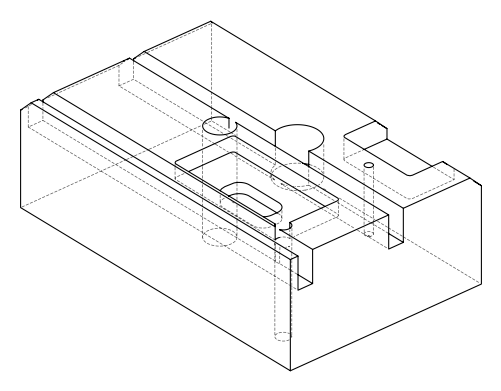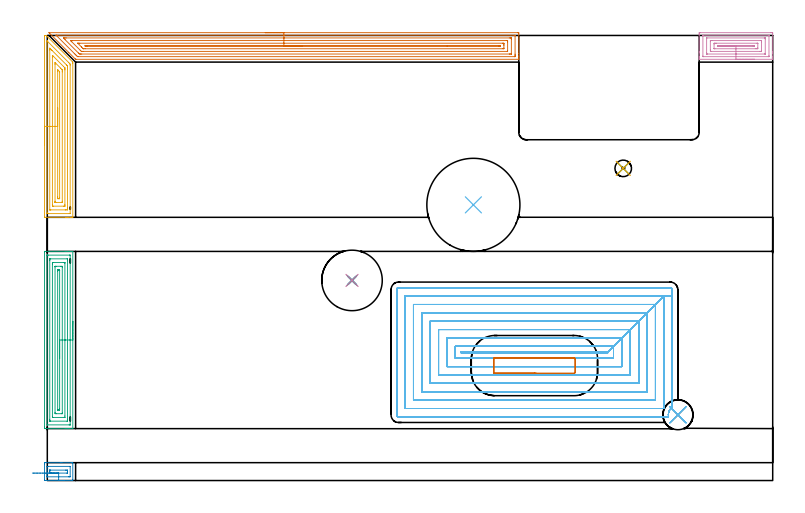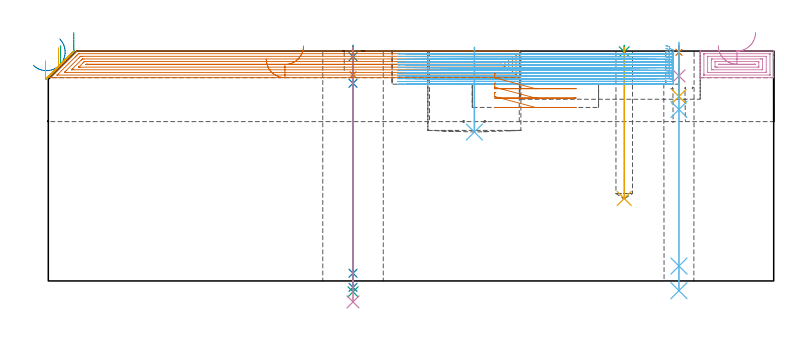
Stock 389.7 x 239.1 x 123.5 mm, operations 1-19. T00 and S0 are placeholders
(PLAN: 22 operations, 14 tool changes, 211.6 min)
(1 SPOT_DRILL | STEP1HOLE | NXT0321_9005460120000 | 0.03 min | 1 mm3)
(2 SPOT_DRILL_1 | STEP1HOLE_1 | NXT0321_9005460120000 | 0.05 min | 183 mm3)
(3 SPOT_DRILL_2 | STEP1POCKET | NXT0321_9005460120000 | 0.03 min | 1 mm3)
(4 DRILL_BLIND_HOLE_INTO_CENTER | STEP1HOLE | UGT0301_484 | 0.06 min | 712 mm3)
(5 DRILL_TO_ENLARGE_BLIND_HOLE | STEP1HOLE | UGT0301_287 | 0.11 min | 3697 mm3)
(6 GUN_DRILL_THROUGH_HOLE | STEP1HOLE | UGT0307_013 | 0.73 min | 20525 mm3)
(7 DRILL_BLIND_HOLE_INTO_CENTER_1 | STEP1HOLE_1 | NXT0301_056 | 0.06 min | 548 mm3)
(8 GUN_DRILL_THROUGH_HOLE_1 | STEP1HOLE_1 | UGT0307_005 | 0.58 min | 6013 mm3)
(9 SPADE_DRILL_TO_ENLARGE_THROUGH_HOLE | STEP1HOLE_1 | UGT0306_010 | 0.53 min | 30093 mm3)
(10 DRILL_TO_ENLARGE_THROUGH_HOLE | STEP1HOLE_1 | UGT0301_001 | 0.55 min | 65553 mm3)
(11 DRILL_BLIND_HOLE_INTO_CENTER_2 | STEP1POCKET | UGT0301_484 | 0.33 min | 4792 mm3)
(12 INDEXABLE_INSERT_DRILL_BLIND_HOLE_FROM_SOLID | STEP1POCKET_1 | NXT0302_038 | 0.18 min | 84234 mm3)
(13 AREA_MILL | FG_CHAMFER_SURFACE | UGT0205_001 | 11.95 min | 26615 mm3)
(14 AREA_MILL_1 | FG_CHAMFER_SURFACE_1 | UGT0205_001 | 0.7 min | 1941 mm3)
(15 AREA_MILL_2 | FG_CHAMFER_SURFACE_2 | UGT0205_001 | 4.81 min | 12621 mm3)
(16 AREA_MILL_3 | FG_CHAMFER_SURFACE_3 | UGT0205_001 | 2.07 min | 4764 mm3)
(17 AREA_MILL_4 | FG_CHAMFER_SURFACE_4 | UGT0205_001 | 4.61 min | 11018 mm3)
(18 MILL_RECTANGULAR_POCKET | POCKET_RECTANGULAR_STRAIGHT | NXT0201_008 | Follow Part, ap 1.5, ae 75% | 65.99 min | 205057 mm3)
(19 MILL_RECTANGULAR_POCKET_1 | POCKET_RECTANGULAR_STRAIGHT_1 | UGT0201_106 | Follow Part, ap 6, ae 75% | 1.01 min | 25679 mm3)
(20 MILL_SLOT | SLOT_PARTIAL_RECTANGULAR | NXT0201_008 | Follow Part, ap 1.5, ae 75% | 81.36 min | 138927 mm3)
(21 MILL_RECTANGULAR_SLOT | SLOT_RECTANGULAR | NXT0201_012 | Follow Part, ap 4, ae 75% | 18.74 min | 243912 mm3)
(22 MILL_RECTANGULAR_SLOT_1 | SLOT_RECTANGULAR_1 | NXT0201_012 | Follow Part, ap 4, ae 75% | 17.08 min | 268611 mm3)
(TOOL NXT0321_9005460120000 | NC Spot Drill, 142deg, 12mm, Carbide, Uncoated | D12 PA142 FL30 Z2)
(TOOL UGT0301_484 | Carbide Drill 8.9 mm | D8.9 PA118 FL81 Z2)
(TOOL UGT0301_287 | Twist Drill 16.3 mm | D16.3 PA118 FL125 Z2)
(TOOL UGT0307_013 | Gun Drill 16 mm | D16 PA130 FL24 Z1)
(TOOL NXT0301_056 | Carbide Drill 8.5mm [860.1-0850-026A1-MM 2214] | D8.5 PA140 FL47 Z2)
(TOOL UGT0307_005 | Gun Drill 8.3 mm | D8.3 PA130 FL24 Z1)
(TOOL UGT0306_010 | Spade Drill 19.5mm | D19.5 PA132 FL10 Z2)
(TOOL UGT0301_001 | Twist Drill 32.5 mm | D32.5 PA118 FL185 Z2)
(TOOL NXT0302_038 | Index. Insert Drill 50mm [880-D5000L50-04] | D50 PA176 FL200 Z2)
(TOOL UGT0205_001 | Chamfer Mill 20 x 3 x 45 deg. | D20 FL50 Z2)
(TOOL NXT0201_008 | ENDMILL 6mm [2P460-0600-NA 1630] | D6 FL26 Z6)
(TOOL UGT0201_106 | End Mill 24 mm | D24 FL25 Z2)
(TOOL NXT0201_012 | ENDMILL 16mm [2P460-1600-NA 1630] | D16 FL38 Z6)
(OP 1 SPOT_DRILL)
G17 G21 G94 G90
T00 M6
G54
G17 G0 G90 X338.8 Y35.3 S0 M3
G43 Z133.5 H0
G94 G81 G98 Z122.803 F250. R126.5
G80
M5
M2
(OP 2 SPOT_DRILL_1)
G17 G21 G94 G90
T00 M6
G54
G17 G0 G90 X163.7 Y107.5 S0 M3
G43 Z133.5 H0
G94 G81 G98 Z120.5 F250. R126.5
G80
M5
M2
(OP 3 SPOT_DRILL_2)
G17 G21 G94 G90
T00 M6
G54
G17 G0 G90 X309.4 Y167.7 S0 M3
G43 Z133.5 H0
G94 G81 G98 Z123.117 F250. R126.5
G80
M5
M2
(OP 4 DRILL_BLIND_HOLE_INTO_CENTER)
G17 G21 G94 G90
T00 M6
G54
G17 G0 G90 X338.8 Y35.3 S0 M3
G43 Z133.5 H0
G94 G81 G98 Z110.15 F250. R125.5
G80
M5
M2
(OP 5 DRILL_TO_ENLARGE_BLIND_HOLE)
G17 G21 G94 G90
T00 M6
G54
G17 G0 G90 X338.8 Y35.3 S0 M3
G43 Z133.5 H0
G94 G81 G98 Z99.05 F250. R125.5
G80
M5
M2
(OP 6 GUN_DRILL_THROUGH_HOLE)
G17 G21 G94 G90
T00 M6
G54
G17 G0 G90 X338.8 Y35.3 M8
G43 Z133.5 H0
Z128.157
S716 M3
G94 G1 Z92.126 F125. M26
G4 X.084
Z8. F250.
G4 X.084
Z-5.23 F125.
G4 X.084
M5
M9
G0 Z128.157
Z133.5
M2
(OP 7 DRILL_BLIND_HOLE_INTO_CENTER_1)
G17 G21 G94 G90
T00 M6
G54
G17 G0 G90 X163.7 Y107.5 S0 M3
G43 Z133.5 H1
G94 G81 G98 Z110.75 F250. R125.5
G80
M5
M2
(OP 8 GUN_DRILL_THROUGH_HOLE_1)
G17 G21 G94 G90
T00 M6
G54
G17 G0 G90 X163.7 Y107.5 M8
G43 Z133.5 H0
Z120.06
S716 M3
G94 G1 Z106.175 F125. M26
G4 X.084
Z4.15 F250.
G4 X.084
Z-3.435 F125.
G4 X.084
M5
M9
G0 Z120.06
Z133.5
M2
(OP 9 SPADE_DRILL_TO_ENLARGE_THROUGH_HOLE)
G17 G21 G94 G90
T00 M6
G54
G17 G0 G90 X163.7 Y107.5 S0 M3
G43 Z133.5 H0
G94 G73 G98 Z-5.841 F250. Q18.477 R125.5
G80
M5
M2
(OP 10 DRILL_TO_ENLARGE_THROUGH_HOLE)
G17 G21 G94 G90
T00 M6
G54
G17 G0 G90 X163.7 Y107.5 S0 M3
G43 Z133.5 H0
G94 G73 G98 Z-11.264 F250. Q26.953 R125.5
G80
M5
M2
(OP 11 DRILL_BLIND_HOLE_INTO_CENTER_2)
G17 G21 G94 G90
T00 M6
G54
G17 G0 G90 X309.4 Y167.7 S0 M3
G43 Z133.5 H0
G94 G81 G98 Z44.3 F250. R125.5
G80
M5
M2
(OP 12 INDEXABLE_INSERT_DRILL_BLIND_HOLE_FROM_SOLID)
G17 G21 G94 G90
T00 M6
G54
G17 G0 G90 X228.9 Y148.1 S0 M3
G43 Z133.5 H1
G94 G81 G98 Z80. F250. R125.5
G80
M5
M2
(OP 13 AREA_MILL)
G17 G21 G94 G90
T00 M6
G54
G17 G0 G90 X117.1 Y240.6 S1061 M3
G43 Z133.5 H0
Z119.2
G94 G1 X117.138 Z118.328 F250.
X117.252 Z117.464
X117.441 Z116.612
X117.703 Z115.78
X118.037 Z114.974
X118.44 Z114.2
X118.908 Z113.464
X119.439 Z112.772
X120.029 Z112.129
X120.672 Z111.54
X121.364 Z111.009
X122.1 Z110.54
X122.874 Z110.137
X123.68 Z109.803
X124.512 Z109.541
X125.363 Z109.352
X126.228 Z109.238
X127.1 Z109.2
X252.676
X253.061 Y240.596 Z109.203
X253.29 Y240.592 Z109.206
X253.3 Y240.359 Z109.439
Y229.465 Z120.329
Y228.045 Z121.751
Y227.694 Z122.101
Y226.992 Z122.808
Y226.703 Z123.097
Y226.326 Z123.465
X253.291 Y226.303 Z123.488
X253.123 Y226.3 Z123.5
X15.377
X15.205 Y226.303 Z123.489
X15.173 Y226.33 Z123.464
X15.012 Y226.487 Z123.311
X11.566 Y229.934 Z119.866
X1.077 Y240.423 Z109.375
X0.971 Y240.534 Z109.264
X0.919 Y240.592 Z109.206
X1.044 Y240.599 Z109.201
X1.077 Y240.6 Z109.2
X127.1
Y239.186 Z110.614
X250.888 Y239.185 Z110.615
X250.91
X251.29 Y239.166 Z110.634
X251.294 Y239.054 Z110.746
X251.299 Y238.799 Z111.001
X251.3 Y229.057 Z120.743
Y228.58 Z121.22
X251.298 Y228.173 Z121.627
X251.29 Y227.765 Z122.035
X251.288 Y227.72 Z122.08
X251.269 Y227.719 Z122.081
X251.216 Y227.716 Z122.084
X251.107 Y227.715 Z122.085
X250.888 Y227.714 Z122.086
X16.698
X16.266 Y227.721 Z122.079
X15.824 Y228.136 Z121.664
X15.373 Y228.58 Z121.22
X14.931 Y229.019 Z120.781
X14.484 Y229.465 Z120.335
X4.887 Y239.063 Z110.737
X4.811 Y239.14 Z110.66
X4.78 Y239.175 Z110.625
X4.776 Y239.182 Z110.618
Y239.183 Z110.617
X4.8 Y239.184 Z110.616
X4.9 Y239.185 Z110.615
X5.099 Y239.186 Z110.614
X127.1
Y237.772 Z112.028
X248.207 Y237.771 Z112.029
X248.762 Y237.77 Z112.03
X249.101 Y237.767 Z112.033
X249.213 Y237.764 Z112.036
X249.29 Y237.757 Z112.043
X249.294 Y237.632 Z112.168
X249.298 Y237.435 Z112.365
X249.3 Y237.238 Z112.562
X249.299 Y229.269 Z120.531
X249.296 Y229.202 Z120.598
X249.29 Y229.151 Z120.649
X249.284 Y229.135 Z120.665
X249.27 Y229.134 Z120.666
X249.101 Y229.131 Z120.669
X248.547 Y229.129 Z120.671
X248.207 Y229.128 Z120.672
X18.506 Y229.129 Z120.671
X17.951 Y229.13 Z120.67
X17.612 Y229.132 Z120.668
X17.277 Y229.135 Z120.665
X16.938 Y229.465 Z120.335
X16.718 Y229.682 Z120.118
X9.568 Y236.831 Z112.969
X8.967 Y237.435 Z112.365
X8.674 Y237.733 Z112.067
X8.654 Y237.765 Z112.035
X8.674 Y237.766 Z112.034
X9.229 Y237.77 Z112.03
X9.568 Y237.771 Z112.029
X10.122 Y237.772 Z112.028
X127.1
Y236.357 Z113.443
X246.614
X247.185 Y236.355 Z113.445
X247.244 Y236.353 Z113.447
X247.28 Y236.351 Z113.449
X247.29 Y236.316 Z113.484
X247.294 Y236.103 Z113.697
X247.3 Y235.677 Z114.123
X247.299 Y230.8 Z119.
X247.296 Y230.582 Z119.218
X247.293 Y230.556 Z119.244
X247.289 Y230.55 Z119.25
X247.28 Y230.547 Z119.253
X247.219 Y230.544 Z119.256
X247.119 Y230.543 Z119.257
X19.205
X18.506 Y230.548 Z119.252
X18.305 Y230.55 Z119.25
X17.983 Y230.868 Z118.932
X17.653 Y231.195 Z118.605
X13.143 Y235.705 Z114.095
X12.752 Y236.098 Z113.702
X12.562 Y236.292 Z113.508
X12.519 Y236.341 Z113.459
X12.511 Y236.352 Z113.448
X12.519 Y236.353 Z113.447
X12.581 Y236.355 Z113.445
X13.143 Y236.357 Z113.443
X13.337
X127.1
Y234.943 Z114.857
X244.632 Y234.942 Z114.858
X244.798 Y234.941 Z114.859
X245.13 Y234.936 Z114.864
X245.29 Y234.925 Z114.875
X245.294 Y234.873 Z114.927
X245.296 Y234.778 Z115.022
X245.3 Y234.117 Z115.683
Y233.893 Z115.907
X245.298 Y232.347 Z117.453
X245.293 Y232.122 Z117.678
X245.288 Y231.964 Z117.836
X244.965 Y231.959 Z117.841
X244.798 Y231.958 Z117.842
X20.293 Y231.957 Z117.843
X19.564 Y231.959 Z117.841
X19.399 Y231.962 Z117.838
X19.349 Y231.964 Z117.836
X19.294 Y232.014 Z117.786
X19.181 Y232.122 Z117.678
X18.506 Y232.792 Z117.008
X18.291 Y233.007 Z116.793
X16.455 Y234.844 Z114.956
X16.406 Y234.897 Z114.903
X16.377 Y234.932 Z114.868
X16.376 Y234.937 Z114.863
X16.387 Y234.938 Z114.862
X16.553 Y234.942 Z114.858
X16.718 Y234.943 Z114.857
X17.446
X127.1
Y233.529 Z116.271
X242.477 Y233.528 Z116.272
X242.844 Y233.526 Z116.274
X243.219 Y233.522 Z116.278
X243.29 Y233.516 Z116.284
X243.297 Y233.444 Z116.356
X243.294 Y233.396 Z116.404
X243.291 Y233.381 Z116.419
X243.281 Y233.378 Z116.422
X243.194 Y233.375 Z116.425
X243.004 Y233.372 Z116.428
X214.836 Y233.371 Z116.429
X21.187
X20.818 Y233.373 Z116.427
X20.516 Y233.376 Z116.424
X20.409 Y233.378 Z116.422
X20.293 Y233.464 Z116.336
X20.243 Y233.517 Z116.283
X20.293 Y233.522 Z116.278
X20.662 Y233.527 Z116.273
X21.554 Y233.529 Z116.271
X127.1
X127.971 Z116.309
X128.836 Z116.423
X129.688 Z116.612
X130.52 Z116.874
X131.326 Z117.208
X132.1 Z117.611
X132.836 Z118.08
X133.528 Z118.611
X134.171 Z119.2
X134.76 Z119.843
X135.291 Z120.535
X135.76 Z121.271
X136.163 Z122.045
X136.497 Z122.851
X136.759 Z123.683
X136.948 Z124.535
X137.062 Z125.4
X137.1 Z126.271
G0 Z133.5
M5
M2
(OP 14 AREA_MILL_1)
G17 G21 G94 G90
T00 M6
G54
G17 G0 G90 X6.111 Y0. S1061 M3
G43 Z133.5 H0
Z130.039
G94 G1 X6.7 Z129.396 F250.
X7.231 Z128.703
X7.699 Z127.967
X8.102 Z127.193
X8.435 Z126.387
X8.697 Z125.555
X8.885 Z124.703
X8.998 Z123.838
X9.036 Z122.966
X8.997 Z122.095
X8.883 Z121.23
X8.694 Z120.378
X8.431 Z119.547
X8.097 Z118.741
X7.693 Z117.967
X7.224 Z117.232
X6.693 Z116.54
X6.103 Z115.897
X-1.211 Z108.584
X-1.465 Y0.004 Z108.33
X-1.491 Y0.01 Z108.304
X-1.498 Y0.036 Z108.298
X-1.5 Y0.408 Z108.3
Y8.822
X-1.497 Y9.192 Z108.303
X-1.49 Y9.594 Z108.305
X-1.396 Y9.598 Z108.399
X-0.987 Y9.599 Z108.808
X-0.575 Y9.6 Z109.22
X6.986 Z116.78
X7.809 Z117.609
X13.223 Z123.023
X13.693 Y9.59 Z123.493
X13.7 Y9.191 Z123.5
Y0.408
X13.693 Y0.01 Z123.493
X13.223 Y0. Z123.023
X7.809 Z117.609
X6.986 Z116.78
X6.103 Z115.897
X6.101 Y0.408 Z115.901
X6.103 Y2. Z115.903
X-0.019 Z109.781
X-0.03 Y2.001 Z109.77
X-0.061 Y2.01 Z109.739
X-0.079 Y2.02 Z109.721
X-0.082 Y2.059 Z109.718
X-0.086 Y2.15 Z109.714
Y2.165
Y7.42
Y7.435
X-0.082 Y7.542 Z109.718
X-0.079 Y7.587 Z109.721
X0.12 Y7.593 Z109.92
X0.452 Y7.599 Z110.252
X0.619 Y7.6 Z110.419
X12.219 Z122.019
X12.23 Y7.599 Z122.03
X12.261 Y7.59 Z122.061
X12.279 Y7.58 Z122.079
X12.282 Y7.541 Z122.082
X12.286 Y7.45 Z122.086
Y7.435
Y2.18
Y2.165
X12.282 Y2.057 Z122.082
X12.279 Y2.013 Z122.079
X12.081 Y2.007 Z121.881
X11.748 Y2.001 Z121.548
X11.581 Y2. Z121.381
X6.103 Z115.903
Y4.
X2.477 Z112.277
X1.671 Y4.002 Z111.471
X1.589 Y4.003 Z111.389
X1.335 Y4.022 Z111.135
X1.333 Y4.09 Z111.133
X1.33 Y4.259 Z111.13
X1.329 Y4.8 Z111.129
Y5.139
X1.332 Y5.479 Z111.132
X1.335 Y5.574 Z111.135
X1.337 Y5.591 Z111.137
X1.344 Y5.594 Z111.144
X1.368 Y5.597 Z111.168
X1.469 Y5.599 Z111.269
X1.671 Y5.6 Z111.471
X9.722 Z119.522
X10.529 Y5.598 Z120.329
X10.611 Y5.597 Z120.411
X10.865 Y5.578 Z120.665
X10.867 Y5.51 Z120.667
X10.87 Y5.341 Z120.67
X10.871 Y4.8 Z120.671
Y4.461
X10.868 Y4.121 Z120.668
X10.865 Y4.026 Z120.665
X10.863 Y4.009 Z120.663
X10.856 Y4.006 Z120.656
X10.832 Y4.003 Z120.632
X10.731 Y4.001 Z120.531
X10.529 Y4. Z120.329
X6.103 Z115.903
X5.46 Z115.313
X4.768 Z114.782
X4.032 Z114.314
X3.258 Z113.911
X2.452 Z113.577
X1.62 Z113.315
X0.768 Z113.126
X-0.097 Z113.012
X-0.968 Z112.974
X-1.84 Z113.012
X-2.705 Z113.126
X-3.556 Z113.315
X-4.388 Z113.577
X-5.194 Z113.911
X-5.968 Z114.314
X-6.704 Z114.782
X-7.396 Z115.313
X-8.039 Z115.903
G0 Z133.5
M5
M2
(OP 15 AREA_MILL_2)
G17 G21 G94 G90
T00 M6
G54
G17 G0 G90 X13.7 Y85.5 S1061 M3
G43 Z133.5 H0
G94 G1 Y85.462 Z132.628 F250.
Y85.348 Z131.763
Y85.159 Z130.912
Y84.897 Z130.08
Y84.563 Z129.274
Y84.16 Z128.5
Y83.692 Z127.764
Y83.16 Z127.072
Y82.571 Z126.429
Y81.928 Z125.839
Y81.236 Z125.308
Y80.5 Z124.84
Y79.726 Z124.437
Y78.92 Z124.103
Y78.088 Z123.841
Y77.237 Z123.652
Y76.372 Z123.538
Y75.5 Z123.5
Y27.998
X13.697 Y27.909 Z123.489
X13.686 Y27.907 Z123.478
X13.474 Y27.9 Z123.272
X11.805 Z121.604
X11.415 Z121.212
X11.22 Z121.017
X10.529 Z120.326
X10.334 Z120.132
X9.643 Z119.437
X-0.447 Z109.35
X-0.987 Y27.901 Z108.809
X-1.21 Y27.903 Z108.586
X-1.491 Y27.907 Z108.305
X-1.493 Y27.934 Z108.303
X-1.499 Y28.442 Z108.301
X-1.5 Y28.956 Z108.3
Y122.558
X-1.495 Y122.937 Z108.302
X-1.491 Y123.09 Z108.305
X-1.332 Y123.1 Z108.464
X9.643 Z119.437
X10.334 Z120.132
X10.529 Z120.326
X11.22 Z121.017
X11.415 Z121.212
X11.805 Z121.604
X12.797 Z122.596
X13.187 Z122.985
X13.475 Z123.273
X13.686 Y123.093 Z123.478
X13.697 Y123.091 Z123.489
X13.7 Y123.002 Z123.5
Y75.5
X12.286 Z122.086
X12.285 Y29.999 Z122.085
X12.284 Y29.945 Z122.084
X12.282 Y29.919 Z122.082
X12.28 Y29.913 Z122.08
X12.259 Y29.91 Z122.059
X12.048 Y29.904 Z121.848
X11.731 Y29.9 Z121.531
X0.215 Z110.015
X0.03 Y29.903 Z109.83
X-0.025 Y29.905 Z109.775
X-0.079 Y29.91 Z109.721
X-0.086 Y30.217 Z109.714
X-0.085 Y121.001 Z109.715
X-0.084 Y121.055 Z109.716
X-0.082 Y121.081 Z109.718
X-0.08 Y121.087 Z109.72
X-0.059 Y121.09 Z109.741
X0.151 Y121.096 Z109.951
X0.469 Y121.1 Z110.269
X11.985 Z121.785
X12.17 Y121.097 Z121.97
X12.225 Y121.095 Z122.025
X12.278 Y121.09 Z122.078
X12.286 Y120.783 Z122.086
Y75.5
X10.871 Z120.671
Y32.881
Y32.539
X10.866 Y31.993 Z120.666
X10.865 Y31.917 Z120.665
X10.715 Y31.906 Z120.515
X10.621 Y31.901 Z120.421
X1.578 Z111.378
X1.392 Y31.906 Z111.192
X1.341 Y31.91 Z111.141
X1.335 Y31.919 Z111.135
X1.332 Y31.945 Z111.132
X1.33 Y31.993 Z111.13
X1.328 Y32.336 Z111.128
Y32.881
X1.329 Y118.119 Z111.129
Y118.461
X1.334 Y119.007 Z111.134
X1.335 Y119.083 Z111.135
X1.485 Y119.094 Z111.285
X1.579 Y119.099 Z111.379
X10.622 Z120.422
X10.808 Y119.094 Z120.608
X10.858 Y119.09 Z120.658
X10.865 Y119.081 Z120.665
X10.868 Y119.055 Z120.668
X10.87 Y119.007 Z120.67
X10.871 Y118.664 Z120.671
Y118.119
Y75.5
X9.457 Z119.257
Y34.657
X9.453 Y33.96 Z119.253
X9.451 Y33.917 Z119.251
X9.417 Y33.91 Z119.217
X9.324 Y33.905 Z119.124
X9.135 Y33.901 Z118.935
X3.312 Y33.9 Z113.112
X3.008 Z112.808
X2.856 Y33.902 Z112.656
X2.781 Y33.906 Z112.581
X2.749 Y33.91 Z112.549
X2.748 Y33.935 Z112.548
X2.743 Y34.47 Z112.543
Y116.343
X2.747 Y117.04 Z112.547
X2.749 Y117.083 Z112.549
X2.783 Y117.09 Z112.583
X2.876 Y117.095 Z112.676
X3.065 Y117.099 Z112.865
X8.888 Y117.1 Z118.688
X9.192 Z118.992
X9.343 Y117.098 Z119.143
X9.419 Y117.094 Z119.219
X9.45 Y117.09 Z119.25
X9.452 Y117.065 Z119.252
X9.457 Y116.53 Z119.257
Y75.5
X8.043 Z117.843
Y36.261
X8.04 Y36.089 Z117.84
X8.036 Y35.976 Z117.836
X8.031 Y35.909 Z117.831
X8.004 Y35.907 Z117.804
X7.872 Y35.903 Z117.672
X7.517 Y35.9 Z117.317
X4.858 Y35.902 Z114.658
X4.328 Y35.91 Z114.128
X4.164 Y35.927 Z113.964
X4.159 Y36.261 Z113.959
X4.157 Y36.433 Z113.957
Y114.739
X4.16 Y114.911 Z113.96
X4.164 Y115.024 Z113.964
X4.169 Y115.091 Z113.969
X4.196 Y115.093 Z113.996
X4.328 Y115.097 Z114.128
X4.683 Y115.1 Z114.483
X7.342 Y115.098 Z117.142
X7.872 Y115.09 Z117.672
X8.036 Y115.073 Z117.836
X8.041 Y114.739 Z117.841
X8.042 Y114.567 Z117.842
X8.043 Y75.5 Z117.843
X6.629 Z116.429
Y38.567
X6.627 Y38.208 Z116.427
X6.624 Y37.944 Z116.424
X6.622 Y37.919 Z116.422
X6.591 Y37.91 Z116.391
X6.51 Y37.904 Z116.31
X6.407 Y37.901 Z116.207
X6.1 Z115.9
X5.792 Y37.905 Z115.592
X5.589 Y37.91 Z115.389
X5.577 Y37.918 Z115.377
X5.575 Y37.932 Z115.375
X5.572 Y37.968 Z115.372
X5.571 Y38.032 Z115.371
Y38.208
Y112.434
X5.573 Y112.792 Z115.373
X5.576 Y113.056 Z115.376
X5.578 Y113.081 Z115.378
X5.609 Y113.09 Z115.409
X5.69 Y113.096 Z115.49
X5.793 Y113.099 Z115.593
X6.1 Z115.9
X6.408 Y113.095 Z116.208
X6.611 Y113.09 Z116.411
X6.623 Y113.082 Z116.423
X6.625 Y113.068 Z116.425
X6.628 Y113.032 Z116.428
X6.629 Y112.968 Z116.429
Y112.792
Y75.5
Y74.628 Z116.467
Y73.764 Z116.581
Y72.912 Z116.77
Y72.08 Z117.032
Y71.274 Z117.366
Y70.5 Z117.769
Y69.764 Z118.237
Y69.072 Z118.768
Y68.429 Z119.358
Y67.84 Z120.001
Y67.309 Z120.693
Y66.84 Z121.429
Y66.437 Z122.203
Y66.103 Z123.009
Y65.841 Z123.841
Y65.652 Z124.692
Y65.538 Z125.557
Y65.5 Z126.429
G0 Z133.5
M5
M2
(OP 16 AREA_MILL_3)
G17 G21 G94 G90
T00 M6
G54
G17 G0 G90 X379.95 Y226.3 S1061 M3
G43 Z133.5 H0
G94 G1 X379.912 Z132.628 F250.
X379.798 Z131.763
X379.609 Z130.912
X379.347 Z130.08
X379.013 Z129.274
X378.61 Z128.5
X378.142 Z127.764
X377.61 Z127.072
X377.021 Z126.429
X376.378 Z125.839
X375.686 Z125.308
X374.95 Z124.84
X374.176 Z124.437
X373.37 Z124.103
X372.538 Z123.841
X371.687 Z123.652
X370.822 Z123.538
X369.95 Z123.5
X350.343
X350.208 Y226.303 Z123.488
X350.2 Y226.321 Z123.47
Y226.626 Z123.173
Y227.126 Z122.673
Y227.694 Z122.101
Y229.749 Z120.048
Y230.351 Z119.444
Y239.507 Z110.29
X350.204 Y240.091 Z109.706
X350.208 Y240.591 Z109.206
X350.282 Y240.594 Z109.203
X350.788 Y240.6 Z109.2
X388.6
X389.112 Y240.599 Z109.201
X389.618 Y240.594 Z109.203
X389.692 Y240.591 Z109.206
X389.7 Y240.091 Z109.706
Y230.351 Z119.444
Y229.749 Z120.049
Y229.465 Z120.332
Y227.694 Z122.101
Y227.126 Z122.673
Y226.626 Z123.173
Y226.321 Z123.47
X389.692 Y226.303 Z123.488
X389.558 Y226.3 Z123.5
X369.95
Y227.714 Z122.086
X352.551
X352.351 Y227.716 Z122.084
X352.252 Y227.719 Z122.081
X352.211 Y227.721 Z122.079
X352.208 Y227.753 Z122.047
X352.204 Y227.839 Z121.961
X352.201 Y228.062 Z121.738
X352.2 Y238.688 Z111.112
X352.205 Y239.057 Z110.743
X352.21 Y239.162 Z110.638
X352.213 Y239.18 Z110.62
X352.219 Y239.182 Z110.618
X352.244 Y239.184 Z110.616
X352.353 Y239.185 Z110.615
X352.571 Y239.186 Z110.614
X387.35
X387.549 Y239.183 Z110.617
X387.648 Y239.181 Z110.619
X387.689 Y239.179 Z110.621
X387.692 Y239.147 Z110.653
X387.696 Y239.06 Z110.74
X387.699 Y238.838 Z110.962
X387.7 Y228.212 Z121.588
X387.695 Y227.843 Z121.957
X387.69 Y227.738 Z122.062
X387.687 Y227.72 Z122.08
X387.681 Y227.718 Z122.082
X387.656 Y227.716 Z122.084
X387.547 Y227.715 Z122.085
X387.329 Y227.714 Z122.086
X369.95
Y229.128 Z120.672
X354.692 Y229.129 Z120.671
X354.353 Y229.131 Z120.669
X354.241 Y229.134 Z120.666
X354.21 Y229.136 Z120.664
X354.205 Y229.211 Z120.589
X354.202 Y229.313 Z120.487
X354.2 Y229.465 Z120.335
Y229.617 Z120.183
X354.201 Y237.586 Z112.214
X354.21 Y237.739 Z112.061
X354.214 Y237.766 Z112.034
X354.228 Y237.768 Z112.032
X354.269 Y237.77 Z112.03
X354.353 Y237.771 Z112.029
X385.208
X385.547 Y237.769 Z112.031
X385.659 Y237.766 Z112.034
X385.69 Y237.764 Z112.036
X385.695 Y237.689 Z112.111
X385.698 Y237.587 Z112.213
X385.7 Y237.435 Z112.365
Y237.283 Z112.517
X385.699 Y229.314 Z120.486
X385.69 Y229.161 Z120.639
X385.686 Y229.134 Z120.666
X385.672 Y229.132 Z120.668
X385.631 Y229.13 Z120.67
X385.547 Y229.129 Z120.671
X369.95 Y229.128 Z120.672
Y230.543 Z119.257
X356.833
X356.281 Y230.548 Z119.252
X356.223 Y230.549 Z119.251
X356.21 Y230.621 Z119.179
X356.2 Y231.236 Z118.564
X356.201 Y236.075 Z113.725
X356.204 Y236.28 Z113.52
X356.207 Y236.331 Z113.469
X356.21 Y236.35 Z113.45
X356.231 Y236.352 Z113.448
X356.332 Y236.355 Z113.445
X357.027 Y236.357 Z113.443
X357.22
X383.067 Y236.356 Z113.444
X383.619 Y236.352 Z113.448
X383.677 Y236.35 Z113.45
X383.69 Y236.279 Z113.521
X383.7 Y235.664 Z114.136
X383.699 Y230.825 Z118.975
X383.696 Y230.62 Z119.18
X383.693 Y230.569 Z119.231
X383.69 Y230.55 Z119.25
X383.669 Y230.548 Z119.252
X383.568 Y230.545 Z119.255
X382.873 Y230.543 Z119.257
X382.68
X369.95
Y231.957 Z117.843
X358.644
X358.312 Y231.961 Z117.839
X358.224 Y231.964 Z117.836
X358.21 Y231.984 Z117.816
X358.204 Y232.035 Z117.765
X358.201 Y232.122 Z117.678
Y234.498 Z115.302
X358.205 Y234.778 Z115.022
X358.21 Y234.923 Z114.877
X358.478 Y234.936 Z114.864
X358.645 Y234.942 Z114.858
X358.81 Y234.943 Z114.857
X359.535
X381.256 Y234.942 Z114.858
X381.588 Y234.939 Z114.861
X381.677 Y234.936 Z114.864
X381.69 Y234.916 Z114.884
X381.696 Y234.865 Z114.935
X381.699 Y234.778 Z115.022
Y232.402 Z117.398
X381.695 Y232.122 Z117.678
X381.69 Y231.977 Z117.823
X381.422 Y231.964 Z117.836
X381.255 Y231.958 Z117.842
X381.09 Y231.957 Z117.843
X380.365
X369.95
Y233.371 Z116.429
X360.958
X360.592 Y233.373 Z116.427
X360.22 Y233.377 Z116.423
X360.21 Y233.38 Z116.42
X360.204 Y233.393 Z116.407
X360.207 Y233.487 Z116.313
X360.21 Y233.518 Z116.282
X360.239 Y233.522 Z116.278
X360.433 Y233.526 Z116.274
X360.592 Y233.528 Z116.272
X361.483 Y233.529 Z116.271
X379.149 Y233.528 Z116.272
X379.308
X379.68 Y233.523 Z116.277
X379.69 Y233.52 Z116.28
X379.696 Y233.507 Z116.293
X379.69 Y233.418 Z116.382
X379.681 Y233.377 Z116.423
X379.673 Y233.375 Z116.425
X379.642 Y233.373 Z116.427
X379.579 Y233.372 Z116.428
X379.308 Y233.371 Z116.429
X369.95
X369.078 Z116.467
X368.214 Z116.581
X367.362 Z116.77
X366.53 Z117.032
X365.724 Z117.366
X364.95 Z117.769
X364.214 Z118.237
X363.522 Z118.768
X362.879 Z119.358
X362.29 Z120.001
X361.759 Z120.693
X361.29 Z121.429
X360.887 Z122.203
X360.553 Z123.009
X360.291 Z123.841
X360.102 Z124.692
X359.988 Z125.557
X359.95 Z126.429
G0 Z133.5
M5
M2
(OP 17 AREA_MILL_4)
G17 G21 G94 G90
T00 M6
G54
G17 G0 G90 X-1.5 Y180.25 S1061 M3
G43 Z133.5 H0
Z118.3
G94 G1 Y180.288 Z117.428 F250.
Y180.402 Z116.563
Y180.591 Z115.712
Y180.853 Z114.88
Y181.187 Z114.074
Y181.59 Z113.3
Y182.058 Z112.564
Y182.59 Z111.872
Y183.179 Z111.229
Y183.822 Z110.64
Y184.514 Z110.108
Y185.25 Z109.64
Y186.024 Z109.237
Y186.83 Z108.903
Y187.662 Z108.641
Y188.514 Z108.452
Y189.378 Z108.338
Y190.25 Z108.3
Y238.93
X-1.498 Y238.994 Z108.302
X-1.491 Y239.1 Z108.305
X-0.609 Y239.099 Z109.189
X-0.579 Y239.079 Z109.221
X-0.442 Y238.942 Z109.358
X-0.101 Y238.603 Z109.695
X13.632 Y224.868 Z123.432
X13.699 Y224.806 Z123.485
X13.7 Y224.192 Z123.5
Y141.57
X13.697 Y141.41 Z123.488
X13.675 Y141.408 Z123.466
X13.31 Y141.4 Z123.11
X12.974 Z122.773
X12.301 Z122.096
X11.079 Z120.876
X10.529 Z120.324
X9.918 Z119.713
X-1.263 Y141.401 Z108.535
X-1.492 Y141.41 Z108.306
X-1.499 Y141.64 Z108.299
Y141.668
X-1.5 Y190.25 Z108.3
X-0.086 Z109.714
Y235.804
X-0.084 Y236.009 Z109.716
X-0.081 Y236.109 Z109.719
X-0.08 Y236.118 Z109.72
X-0.066 Y236.108 Z109.734
X-0.034 Y236.081 Z109.766
X0.038 Y236.012 Z109.838
X11.415 Y224.634 Z121.215
X11.852 Y224.192 Z121.652
X12.279 Y223.748 Z122.079
X12.285 Y223.315 Z122.085
X12.286 Y223.299 Z122.086
X12.285 Y143.583 Z122.085
X12.284 Y143.474 Z122.084
X12.281 Y143.42 Z122.081
X12.28 Y143.414 Z122.08
X12.266 Y143.41 Z122.066
X12.213 Y143.405 Z122.013
X11.814 Y143.401 Z121.614
X0.298 Y143.4 Z110.098
X0.048 Y143.404 Z109.848
X-0.062 Y143.408 Z109.738
X-0.079 Y143.41 Z109.721
X-0.081 Y143.427 Z109.719
X-0.084 Y143.477 Z109.716
X-0.085 Y143.58 Z109.715
X-0.086 Y143.787 Z109.714
Y190.25
X1.328 Z111.128
X1.329 Y231.338 Z111.129
X1.33 Y231.682 Z111.13
X1.334 Y232.231 Z111.134
X1.335 Y232.247 Z111.135
X1.362 Y232.231 Z111.162
X1.671 Y231.928 Z111.471
X2.263 Y231.338 Z112.063
X2.557 Y231.044 Z112.357
X10.301 Y223.299 Z120.101
X10.529 Y223.068 Z120.329
X10.854 Y222.735 Z120.654
X10.864 Y222.406 Z120.664
X10.868 Y222.064 Z120.668
X10.871 Y221.513 Z120.671
Y221.168
Y146.482
X10.87 Y146.138 Z120.67
X10.866 Y145.589 Z120.666
X10.865 Y145.426 Z120.665
X10.708 Y145.409 Z120.508
X10.529 Y145.404 Z120.329
X9.831 Y145.4 Z119.631
X9.643 Z119.443
X1.858 Z111.658
X1.671 Y145.401 Z111.471
X1.483 Y145.405 Z111.283
X1.359 Y145.41 Z111.159
X1.334 Y145.417 Z111.134
X1.333 Y145.433 Z111.133
X1.33 Y145.474 Z111.13
X1.329 Y145.589 Z111.129
X1.328 Y190.25 Z111.128
X2.743 Z112.543
Y227.577
X2.749 Y228.381 Z112.549
X2.82 Y228.319 Z112.62
X3.007 Y228.137 Z112.807
X3.386 Y227.765 Z113.186
X8.746 Y222.406 Z118.546
X9.194 Y221.95 Z118.994
X9.413 Y221.727 Z119.213
X9.45 Y221.671 Z119.25
X9.453 Y221.613 Z119.253
X9.455 Y221.513 Z119.255
X9.457 Y220.807 Z119.257
Y220.619
Y148.269
X9.455 Y147.565 Z119.255
X9.453 Y147.463 Z119.253
X9.45 Y147.41 Z119.25
X9.403 Y147.408 Z119.203
X9.188 Y147.404 Z118.988
X8.758 Y147.4 Z118.558
X3.418 Z113.218
X3.005 Y147.404 Z112.805
X2.799 Y147.408 Z112.599
X2.753 Y147.41 Z112.553
X2.749 Y147.444 Z112.549
X2.747 Y147.505 Z112.547
X2.743 Y148.081 Z112.543
Y148.269
Y190.25
X4.157 Z113.957
Y223.472
X4.158 Y224.192 Z113.958
X4.16 Y224.362 Z113.96
X4.164 Y224.519 Z113.964
X4.328 Y224.365 Z114.128
X4.508 Y224.192 Z114.308
X7.189 Y221.513 Z116.989
X7.872 Y220.827 Z117.672
X7.974 Y220.72 Z117.774
X8.024 Y220.666 Z117.824
X8.036 Y220.619 Z117.836
X8.039 Y220.451 Z117.839
X8.043 Y219.726 Z117.843
Y219.554
X8.042 Y150.055 Z117.842
X8.041 Y149.884 Z117.841
X8.037 Y149.71 Z117.837
X8.027 Y149.41 Z117.827
X7.872 Y149.406 Z117.672
X7.634 Y149.401 Z117.434
X4.978 Y149.4 Z114.778
X4.328 Y149.401 Z114.128
X4.235 Y149.403 Z114.035
X4.179 Y149.407 Z113.979
X4.169 Y149.409 Z113.969
X4.164 Y149.439 Z113.964
X4.161 Y149.537 Z113.961
X4.158 Y149.882 Z113.958
X4.157 Y150.055 Z113.957
Y190.25
X5.571 Z115.371
X5.572 Y219.726 Z115.372
X5.574 Y220.256 Z115.374
X5.578 Y220.619 Z115.378
X5.583 Y220.658 Z115.383
X5.628 Y220.619 Z115.428
X6.1 Y220.151 Z115.9
X6.524 Y219.726 Z116.324
X6.585 Y219.66 Z116.385
X6.619 Y219.621 Z116.419
X6.622 Y219.592 Z116.422
X6.625 Y219.459 Z116.425
X6.628 Y219.194 Z116.428
Y151.842
X6.626 Y151.575 Z116.426
X6.624 Y151.443 Z116.424
X6.622 Y151.417 Z116.422
X6.599 Y151.41 Z116.399
X6.534 Y151.404 Z116.334
X6.1 Y151.402 Z115.9
X5.648 Y151.404 Z115.448
X5.585 Y151.41 Z115.385
X5.578 Y151.475 Z115.378
X5.575 Y151.842 Z115.375
X5.572 Y152.374 Z115.372
X5.571 Y190.25 Z115.371
Y191.122 Z115.409
Y191.986 Z115.523
Y192.838 Z115.712
Y193.67 Z115.974
Y194.476 Z116.308
Y195.25 Z116.711
Y195.986 Z117.18
Y196.678 Z117.711
Y197.321 Z118.3
Y197.91 Z118.943
Y198.442 Z119.635
Y198.91 Z120.371
Y199.313 Z121.145
Y199.647 Z121.951
Y199.909 Z122.783
Y200.098 Z123.635
Y200.212 Z124.499
Y200.25 Z125.371
G0 Z133.5
M5
M2
(OP 18 MILL_RECTANGULAR_POCKET)
G17 G21 G94 G90
T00 M6
G54
G17 G0 G90 X332.747 Y34.2 S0 M3
G43 Z133.5 H1
Z126.5
G94 G1 X331.817 Z126.251 F250.
X333.774 Z125.726
X333.707 Y34.515 Z125.64
X333.649 Y35.383 Z125.407
X333.738 Y36.248 Z125.174
X333.97 Y37.086 Z124.941
X334.34 Y37.874 Z124.708
X334.836 Y38.589 Z124.475
X335.444 Y39.211 Z124.242
X335.7 Y39.405 Z124.155
Y43.396 Z123.086
Y39.405 Z122.017
Y99.1 F500.
X331.2
X301.2 Y69.1
X222.2
Y68.7
X301.2
Y69.1
X304.2 Y72.1
X219.2
Y65.7
X304.2
Y72.1
X308.7 Y76.6
X214.7
Y61.2
X308.7
Y76.6
X313.2 Y81.1
X210.2
Y56.7
X313.2
Y81.1
X317.7 Y85.6
X205.7
Y52.2
X317.7
Y85.6
X322.2 Y90.1
X201.2
Y47.7
X322.2
Y90.1
X326.7 Y94.6
X196.7
Y43.2
X326.7
Y94.6
X331.2 Y99.1
X192.2
Y38.7
X331.256
G2 X331.2 Y39.405 R4.5
G1 Y99.1
X335.7
Y102.7
G3 X334.8 Y103.6 R0.9
G1 X188.6
G3 X187.7 Y102.7 R0.9
G1 Y35.1
G3 X188.6 Y34.2 R0.9
G1 X333.774
G0 X332.747 Z125.017
G1 X331.817 Z124.767 F250.
X333.774 Z124.243
X333.707 Y34.515 Z124.157
X333.649 Y35.383 Z123.924
X333.738 Y36.248 Z123.691
X333.97 Y37.086 Z123.458
X334.34 Y37.874 Z123.224
X334.836 Y38.589 Z122.991
X335.444 Y39.211 Z122.758
X335.7 Y39.405 Z122.672
Y43.396 Z121.603
Y39.405 Z120.533
Y99.1 F500.
X331.2
X301.2 Y69.1
X222.2
Y68.7
X301.2
Y69.1
X304.2 Y72.1
X219.2
Y65.7
X304.2
Y72.1
X308.7 Y76.6
X214.7
Y61.2
X308.7
Y76.6
X313.2 Y81.1
X210.2
Y56.7
X313.2
Y81.1
X317.7 Y85.6
X205.7
Y52.2
X317.7
Y85.6
X322.2 Y90.1
X201.2
Y47.7
X322.2
Y90.1
X326.7 Y94.6
X196.7
Y43.2
X326.7
Y94.6
X331.2 Y99.1
X192.2
Y38.7
X331.256
G2 X331.2 Y39.405 R4.5
G1 Y99.1
X335.7
Y102.7
G3 X334.8 Y103.6 R0.9
G1 X188.6
G3 X187.7 Y102.7 R0.9
G1 Y35.1
G3 X188.6 Y34.2 R0.9
G1 X333.774
G0 X332.747 Z123.533
G1 X331.817 Z123.284 F250.
X333.774 Z122.76
X333.707 Y34.515 Z122.673
X333.649 Y35.383 Z122.44
X333.738 Y36.248 Z122.207
X333.97 Y37.086 Z121.974
X334.34 Y37.874 Z121.741
X334.836 Y38.589 Z121.508
X335.444 Y39.211 Z121.275
X335.7 Y39.405 Z121.189
Y43.396 Z120.119
Y39.405 Z119.05
Y99.1 F500.
X331.2
X301.2 Y69.1
X222.2
Y68.7
X301.2
Y69.1
X304.2 Y72.1
X219.2
Y65.7
X304.2
Y72.1
X308.7 Y76.6
X214.7
Y61.2
X308.7
Y76.6
X313.2 Y81.1
X210.2
Y56.7
X313.2
Y81.1
X317.7 Y85.6
X205.7
Y52.2
X317.7
Y85.6
X322.2 Y90.1
X201.2
Y47.7
X322.2
Y90.1
X326.7 Y94.6
X196.7
Y43.2
X326.7
Y94.6
X331.2 Y99.1
X192.2
Y38.7
X331.256
G2 X331.2 Y39.405 R4.5
G1 Y99.1
X335.7
Y102.7
G3 X334.8 Y103.6 R0.9
G1 X188.6
G3 X187.7 Y102.7 R0.9
G1 Y35.1
G3 X188.6 Y34.2 R0.9
G1 X333.774
G0 X332.747 Z122.05
G1 X331.817 Z121.801 F250.
X333.774 Z121.276
X333.707 Y34.515 Z121.19
X333.649 Y35.383 Z120.957
X333.738 Y36.248 Z120.724
X333.97 Y37.086 Z120.491
X334.34 Y37.874 Z120.258
X334.836 Y38.589 Z120.025
X335.444 Y39.211 Z119.792
X335.7 Y39.405 Z119.705
Y43.396 Z118.636
Y39.405 Z117.567
Y99.1 F500.
X331.2
X301.2 Y69.1
X222.2
Y68.7
X301.2
Y69.1
X304.2 Y72.1
X219.2
Y65.7
X304.2
Y72.1
X308.7 Y76.6
X214.7
Y61.2
X308.7
Y76.6
X313.2 Y81.1
X210.2
Y56.7
X313.2
Y81.1
X317.7 Y85.6
X205.7
Y52.2
X317.7
Y85.6
X322.2 Y90.1
X201.2
Y47.7
X322.2
Y90.1
X326.7 Y94.6
X196.7
Y43.2
X326.7
Y94.6
X331.2 Y99.1
X192.2
Y38.7
X331.256
G2 X331.2 Y39.405 R4.5
G1 Y99.1
X335.7
Y102.7
G3 X334.8 Y103.6 R0.9
G1 X188.6
G3 X187.7 Y102.7 R0.9
G1 Y35.1
G3 X188.6 Y34.2 R0.9
G1 X333.774
G0 X332.747 Z120.567
G1 X331.817 Z120.317 F250.
X333.774 Z119.793
X333.707 Y34.515 Z119.707
X333.649 Y35.383 Z119.474
X333.738 Y36.248 Z119.241
X333.97 Y37.086 Z119.008
X334.34 Y37.874 Z118.774
X334.836 Y38.589 Z118.541
X335.444 Y39.211 Z118.308
X335.7 Y39.405 Z118.222
Y43.396 Z117.153
Y39.405 Z116.083
Y99.1 F500.
X331.2
X301.2 Y69.1
X222.2
Y68.7
X301.2
Y69.1
X304.2 Y72.1
X219.2
Y65.7
X304.2
Y72.1
X308.7 Y76.6
X214.7
Y61.2
X308.7
Y76.6
X313.2 Y81.1
X210.2
Y56.7
X313.2
Y81.1
X317.7 Y85.6
X205.7
Y52.2
X317.7
Y85.6
X322.2 Y90.1
X201.2
Y47.7
X322.2
Y90.1
X326.7 Y94.6
X196.7
Y43.2
X326.7
Y94.6
X331.2 Y99.1
X192.2
Y38.7
X331.256
G2 X331.2 Y39.405 R4.5
G1 Y99.1
X335.7
Y102.7
G3 X334.8 Y103.6 R0.9
G1 X188.6
G3 X187.7 Y102.7 R0.9
G1 Y35.1
G3 X188.6 Y34.2 R0.9
G1 X333.774
G0 X332.747 Z119.083
G1 X331.817 Z118.834 F250.
X333.774 Z118.31
X333.707 Y34.515 Z118.224
X333.649 Y35.383 Z117.99
X333.738 Y36.248 Z117.757
X333.97 Y37.086 Z117.524
X334.34 Y37.874 Z117.291
X334.836 Y38.589 Z117.058
X335.444 Y39.211 Z116.825
X335.7 Y39.405 Z116.739
Y43.396 Z115.669
Y39.405 Z114.6
Y99.1 F500.
X331.2
X301.2 Y69.1
X222.2
Y68.7
X301.2
Y69.1
X304.2 Y72.1
X219.2
Y65.7
X304.2
Y72.1
X308.7 Y76.6
X214.7
Y61.2
X308.7
Y76.6
X313.2 Y81.1
X210.2
Y56.7
X313.2
Y81.1
X317.7 Y85.6
X205.7
Y52.2
X317.7
Y85.6
X322.2 Y90.1
X201.2
Y47.7
X322.2
Y90.1
X326.7 Y94.6
X196.7
Y43.2
X326.7
Y94.6
X331.2 Y99.1
X192.2
Y38.7
X331.256
G2 X331.2 Y39.405 R4.5
G1 Y99.1
X335.7
Y102.7
G3 X334.8 Y103.6 R0.9
G1 X188.6
G3 X187.7 Y102.7 R0.9
G1 Y35.1
G3 X188.6 Y34.2 R0.9
G1 X333.774
G0 X332.747 Z117.6
G1 X331.817 Z117.351 F250.
X333.774 Z116.826
X333.707 Y34.515 Z116.74
X333.649 Y35.383 Z116.507
X333.738 Y36.248 Z116.274
X333.971 Y37.086 Z116.041
X334.34 Y37.874 Z115.808
X334.836 Y38.589 Z115.575
X335.444 Y39.21 Z115.342
X335.7 Y39.405 Z115.255
Y43.396 Z114.186
Y39.405 Z113.117
Y99.1 F500.
X331.2
X301.2 Y69.1
X222.2
Y68.7
X301.2
Y69.1
X304.2 Y72.1
X219.2
Y65.7
X304.2
Y72.1
X308.7 Y76.6
X214.7
Y61.2
X308.7
Y76.6
X313.2 Y81.1
X210.2
Y56.7
X313.2
Y81.1
X317.7 Y85.6
X205.7
Y52.2
X317.7
Y85.6
X322.2 Y90.1
X201.2
Y47.7
X322.2
Y90.1
X326.7 Y94.6
X196.7
Y43.2
X326.7
Y94.6
X331.2 Y99.1
X192.2
Y38.7
X331.256
G2 X331.2 Y39.405 R4.5
G1 Y99.1
X335.7
Y102.7
G3 X334.8 Y103.6 R0.9
G1 X188.6
G3 X187.7 Y102.7 R0.9
G1 Y35.1
G3 X188.6 Y34.2 R0.9
G1 X333.774
G0 X332.747 Z116.117
G1 X331.817 Z115.867 F250.
X333.774 Z115.343
X333.707 Y34.515 Z115.257
X333.649 Y35.383 Z115.024
X333.738 Y36.248 Z114.791
X333.971 Y37.086 Z114.558
X334.34 Y37.874 Z114.325
X334.836 Y38.589 Z114.091
X335.444 Y39.21 Z113.858
X335.7 Y39.405 Z113.772
Y43.396 Z112.703
Y39.405 Z111.633
Y99.1 F500.
X331.2
X301.2 Y69.1
X222.2
Y68.7
X301.2
Y69.1
X304.2 Y72.1
X219.2
Y65.7
X304.2
Y72.1
X308.7 Y76.6
X214.7
Y61.2
X308.7
Y76.6
X313.2 Y81.1
X210.2
Y56.7
X313.2
Y81.1
X317.7 Y85.6
X205.7
Y52.2
X317.7
Y85.6
X322.2 Y90.1
X201.2
Y47.7
X322.2
Y90.1
X326.7 Y94.6
X196.7
Y43.2
X326.7
Y94.6
X331.2 Y99.1
X192.2
Y38.7
X331.256
G2 X331.2 Y39.405 R4.5
G1 Y99.1
X335.7
Y102.7
G3 X334.8 Y103.6 R0.9
G1 X188.6
G3 X187.7 Y102.7 R0.9
G1 Y35.1
G3 X188.6 Y34.2 R0.9
G1 X333.774
G0 X332.747 Z114.633
G1 X331.817 Z114.384 F250.
X333.774 Z113.86
X333.707 Y34.515 Z113.774
X333.649 Y35.383 Z113.54
X333.738 Y36.248 Z113.307
X333.97 Y37.086 Z113.074
X334.34 Y37.874 Z112.841
X334.836 Y38.589 Z112.608
X335.444 Y39.211 Z112.375
X335.7 Y39.405 Z112.289
Y43.396 Z111.219
Y39.405 Z110.15
Y99.1 F500.
X331.2
X301.2 Y69.1
X222.2
Y68.7
X301.2
Y69.1
X304.2 Y72.1
X219.2
Y65.7
X304.2
Y72.1
X308.7 Y76.6
X214.7
Y61.2
X308.7
Y76.6
X313.2 Y81.1
X210.2
Y56.7
X313.2
Y81.1
X317.7 Y85.6
X205.7
Y52.2
X317.7
Y85.6
X322.2 Y90.1
X201.2
Y47.7
X322.2
Y90.1
X326.7 Y94.6
X196.7
Y43.2
X326.7
Y94.6
X331.2 Y99.1
X192.2
Y38.7
X331.256
G2 X331.2 Y39.405 R4.5
G1 Y99.1
X335.7
Y102.7
G3 X334.8 Y103.6 R0.9
G1 X188.6
G3 X187.7 Y102.7 R0.9
G1 Y35.1
G3 X188.6 Y34.2 R0.9
G1 X333.774
G0 X332.747 Z113.15
G1 X331.817 Z112.901 F250.
X333.774 Z112.376
X333.707 Y34.515 Z112.29
X333.649 Y35.383 Z112.057
X333.738 Y36.248 Z111.824
X333.97 Y37.086 Z111.591
X334.34 Y37.874 Z111.358
X334.836 Y38.589 Z111.125
X335.444 Y39.211 Z110.892
X335.7 Y39.405 Z110.805
Y43.396 Z109.736
Y39.405 Z108.667
Y99.1 F500.
X331.2
X301.2 Y69.1
X222.2
Y68.7
X301.2
Y69.1
X304.2 Y72.1
X219.2
Y65.7
X304.2
Y72.1
X308.7 Y76.6
X214.7
Y61.2
X308.7
Y76.6
X313.2 Y81.1
X210.2
Y56.7
X313.2
Y81.1
X317.7 Y85.6
X205.7
Y52.2
X317.7
Y85.6
X322.2 Y90.1
X201.2
Y47.7
X322.2
Y90.1
X326.7 Y94.6
X196.7
Y43.2
X326.7
Y94.6
X331.2 Y99.1
X192.2
Y38.7
X331.256
G2 X331.2 Y39.405 R4.5
G1 Y99.1
X335.7
Y102.7
G3 X334.8 Y103.6 R0.9
G1 X188.6
G3 X187.7 Y102.7 R0.9
G1 Y35.1
G3 X188.6 Y34.2 R0.9
G1 X333.774
G0 X332.746 Z111.667
G1 X331.817 Z111.418 F250.
X333.774 Z110.893
X333.707 Y34.515 Z110.807
X333.649 Y35.383 Z110.574
X333.738 Y36.248 Z110.341
X333.97 Y37.086 Z110.108
X334.34 Y37.874 Z109.875
X334.836 Y38.589 Z109.642
X335.444 Y39.211 Z109.408
X335.7 Y39.405 Z109.322
Y43.397 Z108.253
Y39.405 Z107.183
Y99.1 F500.
X331.2
X301.2 Y69.1
X222.2
Y68.7
X301.2
Y69.1
X304.2 Y72.1
X219.2
Y65.7
X304.2
Y72.1
X308.7 Y76.6
X214.7
Y61.2
X308.7
Y76.6
X313.2 Y81.1
X210.2
Y56.7
X313.2
Y81.1
X317.7 Y85.6
X205.7
Y52.2
X317.7
Y85.6
X322.2 Y90.1
X201.2
Y47.7
X322.2
Y90.1
X326.7 Y94.6
X196.7
Y43.2
X326.7
Y94.6
X331.2 Y99.1
X192.2
Y38.7
X331.256
G2 X331.2 Y39.405 R4.5
G1 Y99.1
X335.7
Y102.7
G3 X334.8 Y103.6 R0.9
G1 X188.6
G3 X187.7 Y102.7 R0.9
G1 Y35.1
G3 X188.6 Y34.2 R0.9
G1 X333.774
G0 X332.746 Z110.183
G1 X331.817 Z109.934 F250.
X333.774 Z109.41
X333.707 Y34.515 Z109.324
X333.649 Y35.383 Z109.091
X333.738 Y36.248 Z108.857
X333.97 Y37.086 Z108.624
X334.34 Y37.874 Z108.391
X334.836 Y38.589 Z108.158
X335.444 Y39.211 Z107.925
X335.7 Y39.405 Z107.839
Y43.397 Z106.769
Y39.405 Z105.7
Y99.1 F500.
X331.2
X301.2 Y69.1
X222.2
Y68.7
X301.2
Y69.1
X304.2 Y72.1
X219.2
Y65.7
X304.2
Y72.1
X308.7 Y76.6
X214.7
Y61.2
X308.7
Y76.6
X313.2 Y81.1
X210.2
Y56.7
X313.2
Y81.1
X317.7 Y85.6
X205.7
Y52.2
X317.7
Y85.6
X322.2 Y90.1
X201.2
Y47.7
X322.2
Y90.1
X326.7 Y94.6
X196.7
Y43.2
X326.7
Y94.6
X331.2 Y99.1
X192.2
Y38.7
X331.256
G2 X331.2 Y39.405 R4.5
G1 Y99.1
X335.7
Y102.7
G3 X334.8 Y103.6 R0.9
G1 X188.6
G3 X187.7 Y102.7 R0.9
G1 Y35.1
G3 X188.6 Y34.2 R0.9
G1 X333.774
G0 Z133.5
M5
M2
(OP 19 MILL_RECTANGULAR_POCKET_1)
G17 G21 G94 G90
T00 M6
G54
G17 G0 G90 X240.158 Y65.85 S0 M3
G43 Z133.5 H0
Z111.35
G94 G1 X240.133 Y65.843 Z111.343 F250.
X239.972 Y65.728 Z111.29
X239.857 Y65.567 Z111.237
X239.8 Y65.378 Z111.184
Y58.122 Z109.24
X239.857 Y57.933 Z109.187
X239.972 Y57.772 Z109.134
X240.133 Y57.657 Z109.081
X240.322 Y57.6 Z109.028
X240.4 Z109.007
X261.7 Z103.3
X283. F500.
G3 X283.6 Y58.2 R0.6
G1 Y65.3
G3 X283. Y65.9 R0.6
G1 X240.4
G3 X239.8 Y65.3 R0.6
G1 Y58.2
G3 X240.4 Y57.6 R0.6
G1 X261.7
X262.7
G0 X240.158 Y65.85 Z106.3
G1 X240.133 Y65.843 Z106.293 F250.
X239.972 Y65.728 Z106.24
X239.857 Y65.567 Z106.187
X239.8 Y65.378 Z106.134
Y58.122 Z104.19
X239.857 Y57.933 Z104.137
X239.972 Y57.772 Z104.084
X240.133 Y57.657 Z104.031
X240.322 Y57.6 Z103.978
X240.4 Z103.957
X261.7 Z98.25
X283. F500.
G3 X283.6 Y58.2 R0.6
G1 Y65.3
G3 X283. Y65.9 R0.6
G1 X240.4
G3 X239.8 Y65.3 R0.6
G1 Y58.2
G3 X240.4 Y57.6 R0.6
G1 X261.7
X262.7
G0 X240.158 Y65.85 Z101.25
G1 X240.133 Y65.843 Z101.243 F250.
X239.972 Y65.728 Z101.19
X239.857 Y65.567 Z101.137
X239.8 Y65.378 Z101.084
Y58.122 Z99.14
X239.857 Y57.933 Z99.087
X239.972 Y57.772 Z99.034
X240.133 Y57.657 Z98.981
X240.322 Y57.6 Z98.928
X240.4 Z98.907
X261.7 Z93.2
X283. F500.
G3 X283.6 Y58.2 R0.6
G1 Y65.3
G3 X283. Y65.9 R0.6
G1 X240.4
G3 X239.8 Y65.3 R0.6
G1 Y58.2
G3 X240.4 Y57.6 R0.6
G1 X261.7
X262.7
G0 Z133.5
M5
M2
